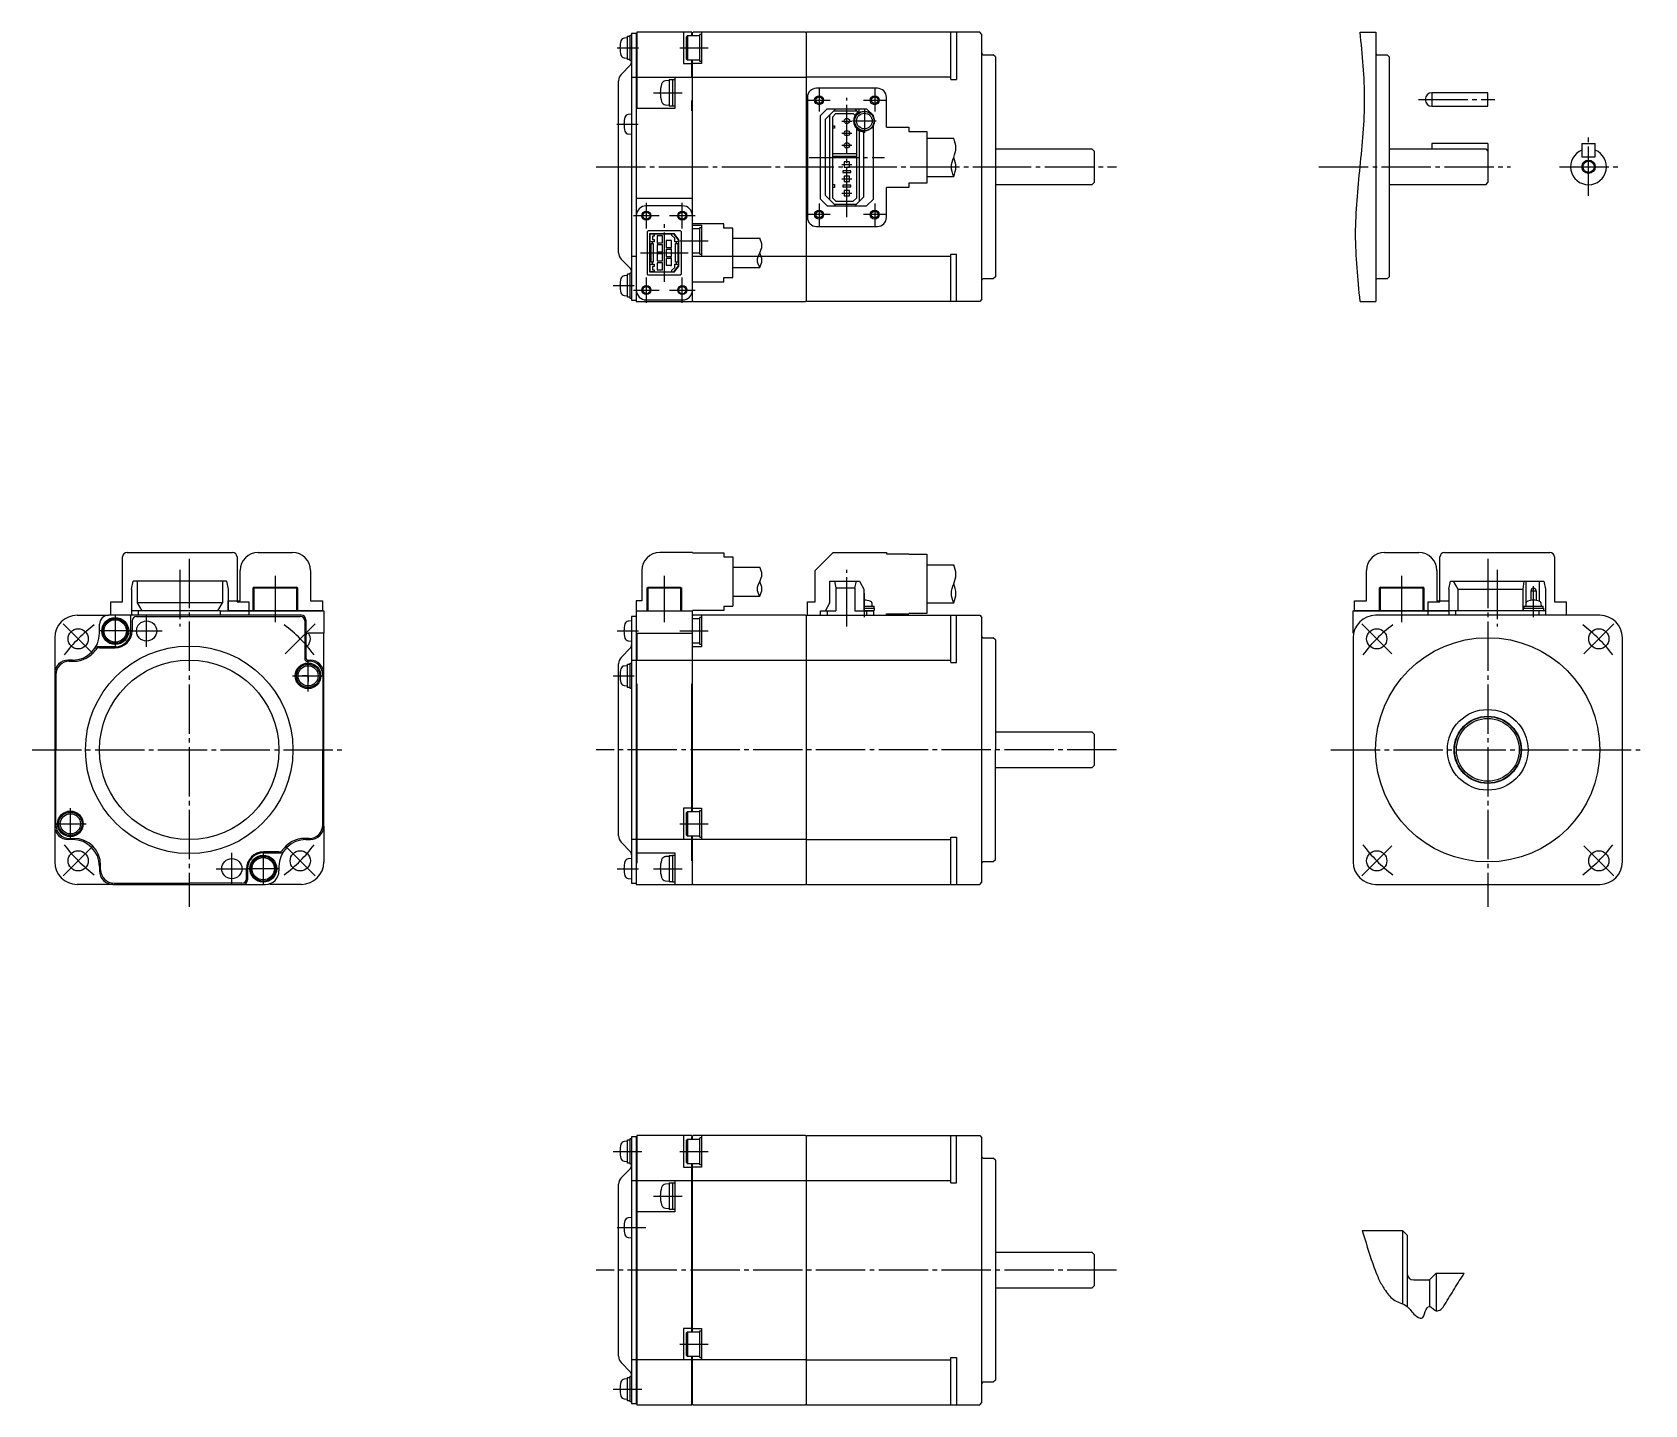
# Model space of a CAD drawing. Header units: millimetres. Extents: x -206 to 153, y -148 to 159.
import ezdxf

# ---------------------------------------------------------------- set-up
doc = ezdxf.new("R2010")
doc.units = ezdxf.units.MM
doc.linetypes.add('DASH_CENTER', pattern=[14, 11, -1, 1, -1])

msp = doc.modelspace()

# ---------------------------------------------------------------- linework, layer by layer
at = {"color": 7, "linetype": 'Continuous'}
for p, q in [((-71.6, 158.25), (-72.6, 158.25)), ((-72.6, 158.25), (-72.6, 98.75)), ((-71.4, 158.25), (-71.6, 158.25)), ((-71.6, 158.25), (-71.6, 98.5)), ((-71.4, 158.5), (-71.4, 141.5)), ((-63, 158.5), (-71.4, 158.5)), ((-59.2, 158.5), (-63, 158.5)), ((-61, 158.5), (-61, 151.5)), ((-59.2, 158.5), (-59.2, 158.25)), ((-59.2, 157.75), (-59.2, 158.25)), ((-59.2, 158.25), (-59, 158.25)), ((-58.9, 158.5), (-59, 158.4)), ((-59, 157.75), (-59, 158.4)), ((-33.8, 158.5), (-58.9, 158.5)), ((-57, 158.5), (-57, 151.5)), ((-33.7, 158.4), (-33.8, 158.5)), ((-33.6, 158.5), (-33.7, 158.4)), ((-33.7, 158.4), (-33.7, 98.6)), ((5, 158.5), (-33.6, 158.5)), ((-1.4, 148), (-1.4, 158.5)), ((-0.2, 158.5), (-0.2, 148)), ((5.5, 158), (5, 158.5)), ((89.81, 158.5), (93.31, 158.5)), ((93.31, 158.5), (93.31, 98.5)), ((-73.5, 157.25), (-74.28, 157.18)), ((-73.5, 157.6), (-72.9, 157.6)), ((-73.5, 152.4), (-73.5, 157.6)), ((-72.9, 157.85), (-72.6, 157.85)), ((-72.9, 152.15), (-72.9, 157.85)), ((-60.13, 157.75), (-60.38, 157.5)), ((-60.38, 152.5), (-60.38, 157.5)), ((-60.13, 157.75), (-57.38, 157.75)), ((-60.13, 157.75), (-60.13, 152.25)), ((-57, 158), (-57.38, 158)), ((-57.38, 152), (-57.38, 158)), ((5.5, 99), (5.5, 158)), ((-74.94, 149.09), (-72.88, 151.21)), ((-74.28, 152.82), (-73.5, 152.75)), ((-72.9, 152.4), (-73.5, 152.4)), ((-72.6, 152.15), (-72.9, 152.15)), ((-61, 151.5), (-59.2, 151.5)), ((-60.38, 152.5), (-60.13, 152.25)), ((-57.38, 152.25), (-60.13, 152.25)), ((-59.2, 148.5), (-59.2, 152.25)), ((-59, 98.5), (-59, 152.25)), ((-57, 151.5), (-59, 151.5)), ((-57, 152), (-57.38, 152)), ((5.8, 153.5), (8, 153.5)), ((8.5, 153), (8, 153.5)), ((8.5, 153), (8.5, 104)), ((93.61, 153.5), (95.81, 153.5)), ((95.81, 153.5), (96.31, 153)), ((96.31, 153), (96.31, 104)), ((-75.5, 109.3), (-75.5, 147.7)), ((-72.6, 148.5), (-71.6, 148.5)), ((-71.4, 148.5), (-59, 148.5)), ((-64.2, 147.75), (-65.05, 147.68)), ((-64.2, 147.95), (-63.5, 147.95)), ((-64.2, 147.95), (-64.2, 142.05)), ((-63.5, 148), (-63.5, 142)), ((-63.5, 148), (-63, 148)), ((-63, 148.5), (-63, 141.5)), ((-59, 148.5), (-33.7, 148.5)), ((-1.4, 148.5), (-33.7, 148.5)), ((-1.4, 148), (-0.2, 148)), ((118.31, 145), (105.81, 145)), ((105.81, 145), (105.81, 142)), ((118.31, 142), (118.31, 145)), ((-72.6, 140.25), (-73.38, 140.18)), ((-63, 141.5), (-71.6, 141.5)), ((-65.05, 142.32), (-64.2, 142.25)), ((-63.5, 142.05), (-64.2, 142.05)), ((-63, 142), (-63.5, 142)), ((-59.2, 143.25), (-59, 143.25)), ((-59.2, 141), (-59.2, 143.25)), ((-29, 141.4), (-30.5, 139.9)), ((-29.4, 139.1), (-27.1, 141.4)), ((-29, 141.4), (-20.2, 141.4)), ((-27.05, 140.4), (-27.85, 139.6)), ((-27.5, 141), (-22.4, 141)), ((-27.05, 140.4), (-23.2, 140.4)), ((-23.2, 140.4), (-22.75, 139.95)), ((-22.07, 140.67), (-22.8, 141.4)), ((-21.9, 140.78), (-21.9, 141.4)), ((-18.7, 139.9), (-20.2, 141.4)), ((105.81, 142), (118.31, 142)), ((-30.5, 121.3), (-30.5, 139.9)), ((-29.4, 122.1), (-29.4, 139.1)), ((-28.4, 121.1), (-28.4, 140.1)), ((-27.85, 139.6), (-27.85, 121.6)), ((-27.85, 137.6), (-27.35, 137.6)), ((-27.35, 137.1), (-27.85, 137.1)), ((-27.35, 137.6), (-27.35, 137.1)), ((-22.4, 121.6), (-22.4, 137.01)), ((-18.7, 139.62), (-18.7, 139.9)), ((-18.7, 121.3), (-18.7, 137.78)), ((-73.38, 135.82), (-72.6, 135.75)), ((-21.8, 120.8), (-21.8, 136.57)), ((-20.8, 121.8), (-20.8, 136.3)), ((105.81, 133.7), (105.81, 132.5)), ((118.31, 133.7), (105.81, 133.7)), ((118.31, 133.7), (118.31, 125)), ((139.24, 133.7), (139.24, 130.7)), ((139.24, 133.7), (142.24, 133.7)), ((142.24, 130.7), (142.24, 133.7)), ((-27.85, 131.5), (-22.4, 131.5)), ((-22.4, 130.8), (-27.85, 130.8)), ((-24, 129.6), (-25.2, 129.6)), ((-25.2, 129.6), (-25.2, 128.4)), ((-24, 128.4), (-24, 129.6)), ((8.5, 132.5), (30, 132.5)), ((30, 132.5), (30.5, 132)), ((30.5, 132), (30.5, 125)), ((96.31, 132.5), (117.81, 132.5)), ((117.81, 132.5), (118.31, 132)), ((139.24, 130.7), (142.24, 130.7)), ((-23.7, 127.6), (-25.5, 127.6)), ((-25.5, 127.6), (-25.5, 127.2)), ((-25.5, 127.2), (-23.7, 127.2)), ((-25.2, 128.4), (-24, 128.4)), ((-25.2, 126.4), (-25.2, 125.2)), ((-24, 126.4), (-25.2, 126.4)), ((-24, 125.2), (-24, 126.4)), ((-23.7, 127.2), (-23.7, 127.6)), ((-27.85, 124.55), (-27.35, 124.55)), ((-27.35, 123.85), (-27.85, 123.85)), ((-27.35, 124.55), (-27.35, 123.85)), ((-25.5, 124.4), (-25.5, 124)), ((-23.7, 124.4), (-25.5, 124.4)), ((-25.5, 124), (-23.7, 124)), ((-25.2, 125.2), (-24, 125.2)), ((-24, 123.2), (-25.2, 123.2)), ((-25.2, 123.2), (-25.2, 122)), ((-24, 122), (-24, 123.2)), ((-23.7, 124), (-23.7, 124.4)), ((30, 124.5), (8.5, 124.5)), ((30.5, 125), (30, 124.5)), ((117.81, 124.5), (96.31, 124.5)), ((117.81, 124.5), (118.31, 125)), ((-71.6, 121.5), (-59, 121.5)), ((-29, 119.8), (-30.5, 121.3)), ((-27.1, 119.8), (-29.4, 122.1)), ((-29, 119.8), (-20.2, 119.8)), ((-27.85, 121.6), (-27.05, 120.8)), ((-27.5, 120.2), (-22.4, 120.2)), ((-27.05, 120.8), (-23.2, 120.8)), ((-25.2, 122), (-24, 122)), ((-23.2, 120.8), (-22.4, 121.6)), ((-22.8, 119.8), (-20.8, 121.8)), ((-18.7, 121.3), (-20.2, 119.8)), ((-59, 115.5), (-57, 115.5)), ((-57, 115.5), (-57, 108.5)), ((-69.12, 114.03), (-68.92, 114.23)), ((-69.12, 114.03), (-69.12, 104.58)), ((-61.67, 114.23), (-68.92, 114.23)), ((-68.55, 104.98), (-68.55, 113.63)), ((-68.55, 113.63), (-63.1, 113.63)), ((-68.45, 111.8), (-68.45, 113.55)), ((-68.45, 113.55), (-67.6, 113.55)), ((-67.6, 111.8), (-68.45, 111.8)), ((-68, 111.8), (-68, 111.4)), ((-67.6, 113.05), (-67.95, 113.05)), ((-67.95, 113.05), (-67.95, 112.3)), ((-67.95, 112.3), (-67.6, 112.3)), ((-67.6, 113.55), (-67.6, 113.05)), ((-67.6, 113.55), (-63.6, 113.55)), ((-67.6, 112.3), (-67.6, 111.8)), ((-66.88, 113.1), (-66.88, 111.5)), ((-66.7, 113.1), (-66.88, 113.1)), ((-66.88, 111.5), (-66.7, 111.5)), ((-66.7, 113.07), (-66.7, 113.1)), ((-65.7, 113.07), (-66.7, 113.07)), ((-66.7, 111.53), (-65.7, 111.53)), ((-66.7, 111.5), (-66.7, 111.53)), ((-65.7, 111.53), (-65.7, 113.07)), ((-63.9, 112.07), (-64.9, 112.07)), ((-64.9, 112.07), (-64.9, 110.53)), ((-63.9, 112.1), (-63.9, 112.07)), ((-63.72, 112.1), (-63.9, 112.1)), ((-63.72, 110.5), (-63.72, 112.1)), ((-63.6, 113.18), (-63.6, 113.55)), ((-63.17, 113.55), (-63.6, 113.55)), ((-63, 112.55), (-63.6, 113.18)), ((-62.15, 112.22), (-63.17, 113.55)), ((-62.05, 112.25), (-63.1, 113.63)), ((-63, 111.8), (-63, 112.55)), ((-62.15, 111.8), (-63, 111.8)), ((-62.6, 111.4), (-62.6, 111.8)), ((-62.15, 111.8), (-62.15, 112.22)), ((-62.05, 106.35), (-62.05, 112.25)), ((-61.67, 114.23), (-61.47, 114.03)), ((-61.47, 104.58), (-61.47, 114.03)), ((-59, 114.75), (-57.38, 114.75)), ((-57.38, 115), (-57, 115)), ((-57.38, 109), (-57.38, 115)), ((-72.88, 105.79), (-74.94, 107.91)), ((-71.6, 108.5), (-72.6, 108.5)), ((-68.35, 110.15), (-68.55, 110.15)), ((-68.55, 108.45), (-68.35, 108.45)), ((-68.35, 111.4), (-68.35, 107.2)), ((-68.35, 111.4), (-67.77, 111.4)), ((-67.77, 111.4), (-67.77, 107.2)), ((-66.7, 111.1), (-66.88, 111.1)), ((-66.88, 111.1), (-66.88, 109.5)), ((-66.88, 109.5), (-66.7, 109.5)), ((-66.7, 109.1), (-66.88, 109.1)), ((-66.88, 109.1), (-66.88, 107.5)), ((-66.7, 111.07), (-66.7, 111.1)), ((-65.7, 111.07), (-66.7, 111.07)), ((-66.7, 109.5), (-66.7, 109.53)), ((-66.7, 109.53), (-65.7, 109.53)), ((-66.7, 109.07), (-66.7, 109.1)), ((-65.7, 109.07), (-66.7, 109.07)), ((-65.7, 109.53), (-65.7, 111.07)), ((-65.7, 107.53), (-65.7, 109.07)), ((-64.9, 110.53), (-63.9, 110.53)), ((-64.9, 110.07), (-64.9, 108.53)), ((-63.9, 110.07), (-64.9, 110.07)), ((-64.9, 108.53), (-63.9, 108.53)), ((-64.9, 108.07), (-64.9, 106.53)), ((-63.9, 108.07), (-64.9, 108.07)), ((-63.9, 110.53), (-63.9, 110.5)), ((-63.9, 110.5), (-63.72, 110.5)), ((-63.72, 110.1), (-63.9, 110.1)), ((-63.9, 110.1), (-63.9, 110.07)), ((-63.9, 108.53), (-63.9, 108.5)), ((-63.9, 108.5), (-63.72, 108.5)), ((-63.72, 108.1), (-63.9, 108.1)), ((-63.9, 108.1), (-63.9, 108.07)), ((-63.72, 108.5), (-63.72, 110.1)), ((-63.72, 106.5), (-63.72, 108.1)), ((-62.82, 107.2), (-62.82, 111.4)), ((-62.82, 111.4), (-62.25, 111.4)), ((-62.25, 107.2), (-62.25, 111.4)), ((-62.25, 110.15), (-62.05, 110.15)), ((-62.05, 108.45), (-62.25, 108.45)), ((-57.38, 109.25), (-59, 109.25)), ((-33.7, 108.5), (-59, 108.5)), ((-57.38, 109), (-57, 109)), ((-1.4, 108.5), (-33.7, 108.5)), ((-1.4, 98.5), (-1.4, 109)), ((-1.4, 109), (-0.2, 109)), ((-0.2, 98.5), (-0.2, 109)), ((-73.5, 99.4), (-73.5, 104.6)), ((-73.5, 104.6), (-72.9, 104.6)), ((-72.9, 99.15), (-72.9, 104.85)), ((-72.9, 104.85), (-72.6, 104.85)), ((-69.12, 104.58), (-68.92, 104.38)), ((-68.92, 104.38), (-61.67, 104.38)), ((-63.1, 104.98), (-68.55, 104.98)), ((-68.45, 105.05), (-68.45, 106.8)), ((-68.45, 106.8), (-67.6, 106.8)), ((-67.6, 105.05), (-68.45, 105.05)), ((-67.77, 107.2), (-68.35, 107.2)), ((-68, 107.2), (-68, 106.8)), ((-67.6, 106.3), (-67.95, 106.3)), ((-67.95, 106.3), (-67.95, 105.55)), ((-67.95, 105.55), (-67.6, 105.55)), ((-67.6, 106.8), (-67.6, 106.3)), ((-67.6, 105.55), (-67.6, 105.05)), ((-67.6, 105.05), (-63.6, 105.05)), ((-66.88, 107.5), (-66.7, 107.5)), ((-66.88, 107.1), (-66.88, 105.5)), ((-66.7, 107.1), (-66.88, 107.1)), ((-66.88, 105.5), (-66.7, 105.5)), ((-66.7, 107.5), (-66.7, 107.53)), ((-66.7, 107.53), (-65.7, 107.53)), ((-66.7, 107.07), (-66.7, 107.1)), ((-65.7, 107.07), (-66.7, 107.07)), ((-66.7, 105.53), (-65.7, 105.53)), ((-66.7, 105.5), (-66.7, 105.53)), ((-65.7, 105.53), (-65.7, 107.07)), ((-64.9, 106.53), (-63.9, 106.53)), ((-63.9, 106.53), (-63.9, 106.5)), ((-63.9, 106.5), (-63.72, 106.5)), ((-63.6, 105.42), (-63, 106.05)), ((-63.6, 105.05), (-63.6, 105.42)), ((-63.6, 105.05), (-63.17, 105.05)), ((-63.17, 105.05), (-62.15, 106.38)), ((-63.1, 104.98), (-62.05, 106.35)), ((-63, 106.05), (-63, 106.8)), ((-63, 106.8), (-62.15, 106.8)), ((-62.25, 107.2), (-62.82, 107.2)), ((-62.6, 106.8), (-62.6, 107.2)), ((-62.15, 106.38), (-62.15, 106.8)), ((-61.47, 104.58), (-61.67, 104.38)), ((-73.5, 104.25), (-74.28, 104.18)), ((8, 103.5), (5.8, 103.5)), ((8.5, 104), (8, 103.5)), ((95.81, 103.5), (93.61, 103.5)), ((96.31, 104), (95.81, 103.5)), ((-74.28, 99.82), (-73.5, 99.75)), ((-72.9, 99.4), (-73.5, 99.4)), ((-72.6, 99.15), (-72.9, 99.15)), ((-72.6, 98.75), (-71.6, 98.75)), ((-71.6, 98.5), (-59, 98.5)), ((-59, 98.6), (-58.9, 98.5)), ((-58.9, 98.5), (-33.8, 98.5)), ((-33.8, 98.5), (-33.7, 98.6)), ((-33.6, 98.5), (-33.7, 98.6)), ((5, 98.5), (-33.6, 98.5)), ((5.5, 99), (5, 98.5)), ((89.81, 98.5), (93.31, 98.5)), ((-184.12, 34.3), (-183.72, 36.1)), ((-162.92, 36.1), (-183.72, 36.1)), ((-182.82, 36.1), (-182.82, 31.3)), ((-163.82, 36.1), (-163.82, 31.3)), ((-162.92, 36.1), (-162.52, 34.3)), ((-28.4, 36.1), (-21.8, 36.1)), ((-28.4, 31.3), (-28.4, 36.1)), ((-27.4, 36.1), (-27.1, 34.6)), ((-22.8, 34.6), (-22.5, 36.1)), ((-21.8, 36.1), (-20.8, 34.3)), ((109.57, 34.3), (109.97, 36.1)), ((109.97, 36.1), (130.77, 36.1)), ((110.57, 36.1), (111.57, 34.3)), ((126.33, 36.1), (126.07, 34.3)), ((126.77, 36.1), (126.77, 31.18)), ((129.72, 36.1), (129.72, 31.67)), ((130.77, 36.1), (131.17, 34.3)), ((-184.12, 34.3), (-184.12, 28.5)), ((-162.52, 34.3), (-162.52, 29.5)), ((-156.74, 34.8), (-156.94, 34.6)), ((-156.94, 34.6), (-147.09, 34.6)), ((-156.94, 29.5), (-156.94, 34.6)), ((-156.74, 29.5), (-156.74, 34.8)), ((-156.74, 34.8), (-147.29, 34.8)), ((-147.29, 34.8), (-147.29, 29.5)), ((-147.09, 34.6), (-147.29, 34.8)), ((-147.09, 34.6), (-147.09, 29.5)), ((-69.12, 34.6), (-68.92, 34.8)), ((-69.12, 29.5), (-69.12, 34.6)), ((-69.12, 34.6), (-61.47, 34.6)), ((-68.92, 34.8), (-61.67, 34.8)), ((-68.92, 29.5), (-68.92, 34.8)), ((-61.67, 34.8), (-61.47, 34.6)), ((-61.67, 34.8), (-61.67, 29.5)), ((-61.47, 34.6), (-61.47, 29.5)), ((-27.1, 34.6), (-22.8, 34.6)), ((-27.1, 34.6), (-27.1, 29.5)), ((-22.8, 34.6), (-22.8, 29.5)), ((-20.8, 34.3), (-20.8, 29.5)), ((94.34, 34.8), (94.14, 34.6)), ((94.14, 29.5), (94.14, 34.6)), ((94.14, 34.6), (103.99, 34.6)), ((94.34, 34.8), (103.79, 34.8)), ((94.34, 29.5), (94.34, 34.8)), ((103.99, 34.6), (103.79, 34.8)), ((103.79, 34.8), (103.79, 29.5)), ((103.99, 34.6), (103.99, 29.5)), ((109.57, 34.3), (109.57, 28.5)), ((111.57, 34.3), (111.57, 29.5)), ((111.57, 34.3), (126.07, 34.3)), ((126.07, 34.3), (126.07, 29.5)), ((127.87, 33.9), (127.87, 31.81)), ((129.07, 33.9), (127.87, 33.9)), ((129.07, 33.9), (129.07, 31.81)), ((131.17, 34.3), (131.17, 28.5)), ((-164.22, 29.5), (-184.12, 29.5)), ((-182.82, 31.3), (-181.82, 29.5)), ((-163.82, 31.3), (-182.82, 31.3)), ((-182.62, 29.5), (-182.62, 28.5)), ((-164.82, 29.5), (-163.82, 31.3)), ((-164.22, 29.5), (-141.22, 29.5)), ((-164.22, 28.5), (-164.22, 29.5)), ((-141.22, 29.5), (-141.22, 24.5)), ((-71.6, 29.5), (-59, 29.5)), ((-71.6, 29.5), (-71.6, -31.5)), ((-59, 24.5), (-59, 29.5)), ((-30.5, 29.5), (-27.1, 29.5)), ((-30.5, 28.5), (-30.5, 29.5)), ((-29.4, 29.5), (-28.4, 31.3)), ((-29, 29.5), (-29, 28.5)), ((-22.8, 29.5), (-18.7, 29.5)), ((-20.8, 30.55), (-18.55, 30.55)), ((-20.8, 30.1), (-18.5, 30.1)), ((-20.8, 29.6), (-18.5, 29.6)), ((-20.2, 29.5), (-20.2, 28.5)), ((-19.15, 29.6), (-19.15, 29.5)), ((-18.95, 30.55), (-19, 31.14)), ((-18.7, 29.5), (-18.7, 28.5)), ((-18.55, 30.1), (-18.55, 30.55)), ((-18.5, 30.1), (-18.5, 29.6)), ((88.27, 29.5), (109.57, 29.5)), ((88.27, 24.5), (88.27, 29.5)), ((131.17, 29.5), (109.57, 29.5)), ((111.07, 29.5), (111.07, 28.5)), ((126.27, 29.6), (126.27, 30.1)), ((126.27, 30.1), (128.47, 30.1)), ((126.27, 29.6), (128.47, 29.6)), ((126.32, 30.55), (126.32, 30.1)), ((126.32, 30.55), (128.47, 30.55)), ((126.77, 31.14), (126.72, 30.55)), ((126.92, 29.5), (126.92, 29.6)), ((128.47, 30.55), (130.62, 30.55)), ((128.47, 30.1), (130.67, 30.1)), ((128.47, 29.6), (130.67, 29.6)), ((129.67, 29.5), (129.67, 28.5)), ((130.02, 29.6), (130.02, 29.5)), ((130.22, 30.55), (130.16, 31.14)), ((130.62, 30.1), (130.62, 30.55)), ((130.67, 30.1), (130.67, 29.6)), ((-196.22, 28.5), (-189.22, 28.5)), ((-191.22, 24.5), (-191.22, 26.5)), ((-184.22, 28.5), (-189.22, 28.5)), ((-184.22, 25), (-184.22, 28.5)), ((-146.22, 28.5), (-184.22, 28.5)), ((-183.97, 27.25), (-183.97, 25.05)), ((-182.97, 28.25), (-171.22, 28.25)), ((-171.22, 28.25), (-146.47, 28.25)), ((-145.47, 27.25), (-145.47, 18.75)), ((-145.22, 27.5), (-145.22, 19)), ((-72.6, 27.25), (-73.38, 27.18)), ((-72.6, 28.25), (-72.6, -31.25)), ((-71.6, 28.25), (-72.6, 28.25)), ((-59, 28.5), (-59, 28.4)), ((-58.9, 28.5), (-59, 28.4)), ((-59, 27.75), (-57.38, 27.75)), ((-33.8, 28.5), (-58.9, 28.5)), ((-57.38, 22), (-57.38, 28)), ((-57, 28), (-57.38, 28)), ((-57, 28.5), (-57, 21.5)), ((-33.7, 28.4), (-33.8, 28.5)), ((-33.7, 28.4), (-33.6, 28.5)), ((-33.7, 28.4), (-33.7, -31.4)), ((-33.6, 28.5), (5, 28.5)), ((-1.4, 18), (-1.4, 28.5)), ((-0.2, 18), (-0.2, 28.5)), ((5, 28.5), (5.5, 28)), ((5.5, -31), (5.5, 28)), ((118.27, 28.5), (93.27, 28.5)), ((143.27, 28.5), (118.27, 28.5)), ((-201.22, 23.5), (-201.22, 15.5)), ((-141.22, 24.5), (-144.72, 24.5)), ((-141.22, 15.5), (-141.22, 24.5)), ((-73.38, 22.82), (-72.6, 22.75)), ((-71.6, 24.5), (-59, 24.5)), ((-71.4, 24.5), (-71.4, 18.5)), ((-59, -15.25), (-59, 24.5)), ((-57.38, 22.25), (-59, 22.25)), ((-57, 22), (-57.38, 22)), ((5.8, 23.5), (8, 23.5)), ((8.5, 23), (8, 23.5)), ((8.5, 23), (8.5, -1.5)), ((88.37, 24.5), (88.27, 24.5)), ((88.27, 23.5), (88.27, -26.5)), ((148.27, -26.5), (148.27, 23.5)), ((-197.22, 18.5), (-198.22, 18.5)), ((-197.97, 18.25), (-196.97, 18.25)), ((-187.72, 21.5), (-191.47, 21.5)), ((-191.22, 21.25), (-187.77, 21.25)), ((-144.97, 18.25), (-144.47, 18.25)), ((-144.72, 18.5), (-144.22, 18.5)), ((-74.94, 19.09), (-72.88, 21.21)), ((-72.6, 18.5), (-71.6, 18.5)), ((-71.6, 18.5), (-59, 18.5)), ((-57, 21.5), (-59, 21.5)), ((-59, 18.5), (-33.7, 18.5)), ((-33.7, 18.5), (-1.4, 18.5)), ((-1.4, 18), (-0.2, 18)), ((-201.22, 15.5), (-201.22, -18.5)), ((-200.97, 15.25), (-200.97, -1.5)), ((-144.72, 15), (-146.02, 15)), ((-144.72, 15), (-144.72, 16.3)), ((-144.72, 15), (-143.42, 15)), ((-144.72, 15), (-144.72, 13.7)), ((-141.47, 15.25), (-141.47, -1.5)), ((-141.22, -18.5), (-141.22, 15.5)), ((-75.5, -20.7), (-75.5, 17.7)), ((-73.5, 17.25), (-74.28, 17.18)), ((-73.5, 12.4), (-73.5, 17.6)), ((-73.5, 17.6), (-72.9, 17.6)), ((-72.9, 12.15), (-72.9, 17.85)), ((-72.9, 17.85), (-72.6, 17.85)), ((-74.28, 12.82), (-73.5, 12.75)), ((-72.9, 12.4), (-73.5, 12.4)), ((-72.6, 12.15), (-72.9, 12.15)), ((-71.6, 13.25), (-71.4, 13.25)), ((-71.4, 13.25), (-71.4, -26.75)), ((-59.2, 13.25), (-59, 13.25)), ((-59.2, -15.25), (-59.2, 13.25)), ((8.5, 2.5), (30, 2.5)), ((30, 2.5), (30.5, 2)), ((30.5, 2), (30.5, -5)), ((-200.97, -18.25), (-200.97, -1.5)), ((-141.47, -18.25), (-141.47, -1.5)), ((8.5, -26), (8.5, -1.5)), ((30, -5.5), (8.5, -5.5)), ((30.5, -5), (30, -5.5)), ((-61, -14.5), (-61, -21.5)), ((-59.2, -14.5), (-61, -14.5)), ((-60.13, -15.25), (-60.38, -15.5)), ((-60.38, -20.5), (-60.38, -15.5)), ((-60.13, -15.25), (-60.13, -20.75)), ((-60.13, -15.25), (-57.38, -15.25)), ((-59, -14.5), (-57, -14.5)), ((-57.38, -21), (-57.38, -15)), ((-57.38, -15), (-57, -15)), ((-57, -14.5), (-57, -21.5)), ((-201.22, -18.5), (-201.22, -26.5)), ((-197.22, -21.5), (-198.22, -21.5)), ((-197.97, -21.25), (-196.97, -21.25)), ((-144.47, -21.25), (-145.47, -21.25)), ((-145.22, -21.5), (-144.22, -21.5)), ((-141.22, -18.5), (-141.22, -26.5)), ((-71.6, -21.5), (-72.6, -21.5)), ((-59.2, -21.5), (-71.4, -21.5)), ((-60.38, -20.5), (-60.13, -20.75)), ((-57.38, -20.75), (-60.13, -20.75)), ((-59.2, -26.25), (-59.2, -20.75)), ((-59, -31.5), (-59, -20.75)), ((-33.7, -21.5), (-59, -21.5)), ((-57.38, -21), (-57, -21)), ((-33.7, -21.5), (-1.4, -21.5)), ((-1.4, -31.5), (-1.4, -21)), ((-1.4, -21), (-0.2, -21)), ((-0.2, -21), (-0.2, -31.5)), ((-154.72, -24.5), (-150.96, -24.5)), ((-151.21, -24.25), (-154.67, -24.25)), ((-72.88, -24.21), (-74.94, -22.09)), ((-71.4, -24.5), (-63, -24.5)), ((-64.2, -25.05), (-64.2, -30.95)), ((-64.2, -25.05), (-63.5, -25.05)), ((-63.5, -25), (-63, -25)), ((-63.5, -25), (-63.5, -31)), ((-63, -24.5), (-63, -31.5)), ((-191.22, -27.5), (-191.22, -28.5)), ((-190.97, -28.25), (-190.97, -27.25)), ((-158.47, -30.25), (-158.47, -28.05)), ((-158.22, -28), (-158.22, -30.5)), ((-151.22, -27.5), (-151.22, -28.5)), ((-72.6, -25.75), (-73.38, -25.82)), ((-71.6, -26.75), (-71.4, -26.75)), ((-64.2, -25.25), (-65.05, -25.32)), ((-59.2, -26.25), (-59, -26.25)), ((8, -26.5), (5.8, -26.5)), ((8.5, -26), (8, -26.5)), ((-188.22, -31.5), (-196.22, -31.5)), ((-188.22, -31.5), (-154.22, -31.5)), ((-187.97, -31.25), (-171.22, -31.25)), ((-159.47, -31.25), (-171.22, -31.25)), ((-146.22, -31.5), (-153.22, -31.5)), ((-73.38, -30.18), (-72.6, -30.25)), ((-72.6, -31.25), (-71.6, -31.25)), ((-71.6, -31.5), (-63, -31.5)), ((-65.05, -30.68), (-64.2, -30.75)), ((-63.5, -30.95), (-64.2, -30.95)), ((-63, -31), (-63.5, -31)), ((-63, -31.5), (-59, -31.5)), ((-59, -31.4), (-58.9, -31.5)), ((-58.9, -31.5), (-33.8, -31.5)), ((-33.8, -31.5), (-33.7, -31.4)), ((-33.7, -31.4), (-33.6, -31.5)), ((-33.6, -31.5), (5, -31.5)), ((5, -31.5), (5.5, -31)), ((93.27, -31.5), (118.27, -31.5)), ((118.27, -31.5), (143.27, -31.5)), ((-73.5, -88.78), (-74.28, -88.85)), ((-73.5, -88.43), (-72.9, -88.43)), ((-73.5, -93.63), (-73.5, -88.43)), ((-72.9, -88.18), (-72.6, -88.18)), ((-72.9, -93.88), (-72.9, -88.18)), ((-71.6, -87.78), (-72.6, -87.78)), ((-72.6, -87.78), (-72.6, -147.28)), ((-71.4, -87.78), (-71.6, -87.78)), ((-71.6, -87.78), (-71.6, -147.28)), ((-71.4, -87.53), (-71.4, -147.53)), ((-63, -87.53), (-71.4, -87.53)), ((-59.2, -87.53), (-63, -87.53)), ((-61, -87.53), (-61, -94.53)), ((-60.13, -88.28), (-60.38, -88.53)), ((-60.38, -93.53), (-60.38, -88.53)), ((-60.13, -88.28), (-57.38, -88.28)), ((-60.13, -88.28), (-60.13, -93.78)), ((-59.2, -87.53), (-59.2, -87.78)), ((-59.2, -88.28), (-59.2, -87.78)), ((-59.2, -87.78), (-59, -87.78)), ((-58.9, -87.53), (-59, -87.63)), ((-59, -88.28), (-59, -87.63)), ((-33.8, -87.53), (-58.9, -87.53)), ((-57, -88.03), (-57.38, -88.03)), ((-57.38, -94.03), (-57.38, -88.03)), ((-57, -87.53), (-57, -94.53)), ((-33.7, -87.63), (-33.8, -87.53)), ((-33.7, -87.63), (-33.6, -87.53)), ((-33.7, -87.63), (-33.7, -147.43)), ((-33.6, -87.53), (5, -87.53)), ((-1.4, -98.03), (-1.4, -87.53)), ((-0.2, -98.03), (-0.2, -87.53)), ((5, -87.53), (5.5, -88.03)), ((5.5, -147.03), (5.5, -88.03)), ((-74.28, -93.21), (-73.5, -93.28)), ((5.8, -92.53), (8, -92.53)), ((8.5, -93.03), (8, -92.53)), ((8.5, -93.03), (8.5, -142.03)), ((-74.94, -96.95), (-72.88, -94.82)), ((-72.9, -93.63), (-73.5, -93.63)), ((-72.6, -93.88), (-72.9, -93.88)), ((-61, -94.53), (-59.2, -94.53)), ((-60.38, -93.53), (-60.13, -93.78)), ((-57.38, -93.78), (-60.13, -93.78)), ((-59.2, -131.28), (-59.2, -93.78)), ((-59, -131.28), (-59, -93.78)), ((-57, -94.53), (-59, -94.53)), ((-57, -94.03), (-57.38, -94.03)), ((-75.5, -136.73), (-75.5, -98.34)), ((-72.6, -97.53), (-71.6, -97.53)), ((-71.4, -97.53), (-59.2, -97.53)), ((-64.2, -98.28), (-65.05, -98.36)), ((-64.2, -98.08), (-64.2, -103.98)), ((-64.2, -98.08), (-63.5, -98.08)), ((-63.5, -98.03), (-63, -98.03)), ((-63.5, -98.03), (-63.5, -104.03)), ((-63, -97.53), (-63, -104.53)), ((-59, -97.53), (-33.7, -97.53)), ((-33.7, -97.53), (-1.4, -97.53)), ((-1.4, -98.03), (-0.2, -98.03)), ((-65.05, -103.71), (-64.2, -103.78)), ((-63.5, -103.98), (-64.2, -103.98)), ((-63, -104.03), (-63.5, -104.03)), ((-72.6, -105.78), (-73.38, -105.85)), ((-63, -104.53), (-71.4, -104.53)), ((-73.38, -110.21), (-72.6, -110.28)), ((90.28, -108.71), (99.28, -108.71)), ((99.28, -108.71), (100.28, -109.71)), ((99.28, -108.71), (99.28, -125.01)), ((100.28, -109.71), (100.28, -125.61)), ((8.5, -113.53), (30, -113.53)), ((30, -113.53), (30.5, -114.03)), ((30.5, -114.03), (30.5, -121.03)), ((105.28, -119.71), (106.78, -118.21)), ((106.78, -118.21), (106.78, -126.59)), ((106.78, -118.21), (113.03, -118.21)), ((30, -121.53), (8.5, -121.53)), ((30.5, -121.03), (30, -121.53)), ((101.78, -119.71), (105.28, -119.71)), ((105.28, -119.71), (105.28, -125.61)), ((-59.2, -130.53), (-61, -130.53)), ((-61, -130.53), (-61, -137.53)), ((-60.13, -131.28), (-60.38, -131.53)), ((-60.38, -136.53), (-60.38, -131.53)), ((-60.13, -131.28), (-57.38, -131.28)), ((-60.13, -131.28), (-60.13, -136.78)), ((-59, -130.53), (-57, -130.53)), ((-57.38, -131.03), (-57, -131.03)), ((-57.38, -137.03), (-57.38, -131.03)), ((-57, -130.53), (-57, -137.53)), ((-60.38, -136.53), (-60.13, -136.78)), ((-72.88, -140.25), (-74.94, -138.12)), ((-71.6, -137.53), (-72.6, -137.53)), ((-59.2, -137.53), (-71.4, -137.53)), ((-57.38, -136.78), (-60.13, -136.78)), ((-59.2, -147.53), (-59.2, -136.78)), ((-59, -147.43), (-59, -136.78)), ((-33.7, -137.53), (-59, -137.53)), ((-57.38, -137.03), (-57, -137.03)), ((-33.7, -137.53), (-1.4, -137.53)), ((-1.4, -147.53), (-1.4, -137.03)), ((-1.4, -137.03), (-0.2, -137.03)), ((-0.2, -137.03), (-0.2, -147.53)), ((-73.5, -141.78), (-74.28, -141.85)), ((-73.5, -146.63), (-73.5, -141.43)), ((-73.5, -141.43), (-72.9, -141.43)), ((-72.9, -146.88), (-72.9, -141.18)), ((-72.9, -141.18), (-72.6, -141.18)), ((8, -142.53), (5.8, -142.53)), ((8.5, -142.03), (8, -142.53)), ((-74.28, -146.21), (-73.5, -146.28)), ((-72.9, -146.63), (-73.5, -146.63)), ((-72.6, -146.88), (-72.9, -146.88)), ((-72.6, -147.28), (-71.6, -147.28)), ((-71.6, -147.28), (-71.4, -147.28)), ((5, -147.53), (5.5, -147.03)), ((-71.4, -147.53), (-59.2, -147.53)), ((-59, -147.53), (-59.2, -147.53)), ((-59, -147.43), (-59, -147.53)), ((-59, -147.43), (-58.9, -147.53)), ((-58.9, -147.53), (-33.8, -147.53)), ((-33.8, -147.53), (-33.7, -147.43)), ((-33.7, -147.43), (-33.6, -147.53)), ((-33.6, -147.53), (5, -147.53))]:
    msp.add_line(p, q, dxfattribs=at)
at = {"color": 1, "linetype": 'DASH_CENTER'}
for p, q in [((-75.8, 155), (-71.1, 155)), ((-61.88, 155), (-55.5, 155)), ((-67.7, 145), (-61.32, 145)), ((-30.8, 145.85), (-30.8, 140.85)), ((-24.6, 117.3), (-24.6, 143.9)), ((-18.4, 145.85), (-18.4, 140.85)), ((-33.3, 143.35), (-28.3, 143.35)), ((-20.9, 143.35), (-15.9, 143.35)), ((-20.7, 141.35), (-20.7, 136.05)), ((102.81, 143.5), (119.81, 143.5)), ((-75.87, 138), (-71.17, 138)), ((-25.7, 138.7), (-23.5, 138.7)), ((-18.05, 138.7), (-23.35, 138.7)), ((-25.7, 136), (-23.5, 136)), ((-25.7, 133.3), (-23.5, 133.3)), ((140.74, 122), (140.74, 135)), ((-33, 130.6), (-16.2, 130.6)), ((-80.5, 128.5), (5.5, 128.5)), ((-25.7, 129), (-23.5, 129)), ((5.5, 128.5), (35.5, 128.5)), ((80.61, 128.5), (123.31, 128.5)), ((134.24, 128.5), (147.24, 128.5)), ((-25.7, 125.8), (-23.5, 125.8)), ((-25.7, 122.6), (-23.5, 122.6)), ((-69.3, 114.75), (-69.3, 120.45)), ((-61.3, 114.75), (-61.3, 120.45)), ((-30.8, 120.35), (-30.8, 115.35)), ((-18.4, 120.35), (-18.4, 115.35)), ((-66.45, 117.6), (-72.15, 117.6)), ((-65.3, 102.88), (-65.3, 115.73)), ((-58.45, 117.6), (-64.15, 117.6)), ((-28.3, 117.85), (-33.3, 117.85)), ((-15.9, 117.85), (-20.9, 117.85)), ((-61.88, 112), (-55.5, 112)), ((-70.62, 109.3), (-59.97, 109.3)), ((-76.7, 102), (-72, 102)), ((-72.15, 101), (-66.45, 101)), ((-69.3, 98.15), (-69.3, 103.85)), ((-64.15, 101), (-58.45, 101)), ((-61.3, 98.15), (-61.3, 103.85)), ((-171.22, 41.1), (-171.22, -36.5)), ((118.27, 41.1), (118.27, -36.5)), ((-173.32, 38.6), (-173.32, 26)), ((-152.02, 27), (-152.02, 37.3)), ((-65.3, 27), (-65.3, 37.3)), ((-24.6, 26), (-24.6, 38.6)), ((99.07, 37.3), (99.07, 27)), ((120.37, 38.6), (120.37, 26)), ((-20.7, 28.1), (-20.7, 33.35)), ((128.47, 28.1), (128.47, 35)), ((-199.33, 26.61), (-192.61, 19.89)), ((-187.72, 28.6), (-187.72, 21.4)), ((-180.72, 21.5), (-180.72, 28.5)), ((-143.11, 26.61), (-149.83, 19.89)), ((96.88, 19.89), (90.16, 26.61)), ((146.37, 26.61), (139.66, 19.89)), ((-184.12, 25), (-191.32, 25)), ((-184.22, 25), (-177.22, 25)), ((-75.8, 25), (-71.1, 25)), ((-61.88, 25), (-55.5, 25)), ((-144.72, 11.5), (-144.72, 18.5)), ((-148.22, 15), (-141.22, 15)), ((-76.7, 15), (-72, 15)), ((-206.22, -1.5), (-136.22, -1.5)), ((35.5, -1.5), (-80.5, -1.5)), ((83.27, -1.5), (153.27, -1.5)), ((-197.72, -21.5), (-197.72, -14.5)), ((-201.22, -18), (-194.22, -18)), ((-61.88, -18), (-55.5, -18)), ((-192.61, -22.89), (-199.33, -29.61)), ((-161.72, -31.5), (-161.72, -24.5)), ((-154.72, -24.4), (-154.72, -31.6)), ((-149.83, -22.89), (-143.11, -29.61)), ((96.88, -22.89), (90.16, -29.61)), ((146.37, -29.61), (139.66, -22.89)), ((-165.22, -28), (-158.22, -28)), ((-151.12, -28), (-158.32, -28)), ((-75.8, -28), (-71.1, -28)), ((-67.7, -28), (-61.32, -28)), ((-76.7, -91.03), (-70.32, -91.03)), ((-61.88, -91.03), (-55.5, -91.03)), ((-67.7, -101.03), (-61.32, -101.03)), ((-75.8, -108.03), (-69.42, -108.03)), ((35.5, -117.53), (-80.5, -117.53)), ((-61.88, -134.03), (-55.5, -134.03)), ((-76.7, -144.03), (-70.32, -144.03))]:
    msp.add_line(p, q, dxfattribs=at)
at = {"color": 4, "linetype": 'Continuous'}
for p, q in [((-33.4, 144), (-33.4, 117.2)), ((-17.8, 146), (-31.4, 146)), ((-15.8, 137.3), (-15.8, 144)), ((-15.8, 137.3), (-10.8, 137.3)), ((-10.8, 137.3), (-10.8, 136.35)), ((-10.8, 136.35), (-6.8, 136.35)), ((-6.8, 136.35), (-6.8, 124.85)), ((-6.8, 134.85), (-0.8, 134.85)), ((-6.8, 126.35), (-0.8, 126.35)), ((-10.8, 123.9), (-15.8, 123.9)), ((-15.8, 117.2), (-15.8, 123.9)), ((-10.8, 124.85), (-10.8, 123.9)), ((-6.8, 124.85), (-10.8, 124.85)), ((-61.25, 119.8), (-69.35, 119.8)), ((-71.55, 117.6), (-71.55, 101)), ((-59.05, 115.75), (-59.05, 117.6)), ((-52.05, 115.75), (-59.05, 115.75)), ((-52.05, 114.8), (-52.05, 115.75)), ((-31.4, 115.2), (-17.8, 115.2)), ((-50.05, 114.8), (-52.05, 114.8)), ((-50.05, 103.8), (-50.05, 114.8)), ((-50.05, 112.55), (-44.05, 112.55)), ((-50.05, 106.05), (-44.05, 106.05)), ((-59.05, 102.85), (-52.05, 102.85)), ((-59.05, 101), (-59.05, 102.85)), ((-52.05, 103.8), (-50.05, 103.8)), ((-52.05, 102.85), (-52.05, 103.8)), ((-69.35, 98.8), (-61.25, 98.8)), ((-186.07, 31.5), (-186.07, 41.5)), ((-185.07, 42.5), (-161.57, 42.5)), ((-160.57, 41.5), (-160.57, 31.5)), ((-155.87, 42.5), (-148.17, 42.5)), ((-59.05, 42.5), (-66.3, 42.5)), ((-59.05, 42.5), (-59.05, 42.45)), ((-59.05, 42.45), (-52.05, 42.45)), ((-52.05, 42.45), (-52.05, 41.5)), ((-52.05, 41.5), (-50.05, 41.5)), ((-50.05, 41.5), (-50.05, 30.5)), ((-31.7, 38.5), (-27.7, 42.5)), ((-27.7, 42.5), (-15.8, 42.5)), ((-15.8, 42.5), (-15.8, 42.2)), ((-15.8, 42.2), (-10.8, 42.2)), ((-10.8, 42.2), (-10.8, 42.14)), ((-10.8, 42.14), (-6.8, 42.14)), ((-6.8, 42.14), (-6.8, 28.86)), ((-6.8, 39.75), (-0.8, 39.75)), ((95.22, 42.5), (102.92, 42.5)), ((107.62, 31.5), (107.62, 41.5)), ((108.62, 42.5), (132.12, 42.5)), ((133.12, 41.5), (133.12, 31.5)), ((-159.87, 31.7), (-159.87, 38.5)), ((-144.17, 38.5), (-144.17, 31.7)), ((-70.3, 38.5), (-70.3, 31.7)), ((-50.05, 39.25), (-44.05, 39.25)), ((-31.7, 31.5), (-31.7, 38.5)), ((91.22, 31.7), (91.22, 38.5)), ((106.92, 38.5), (106.92, 31.7)), ((-50.05, 32.75), (-44.05, 32.75)), ((-188.72, 28.5), (-188.72, 31.5)), ((-188.72, 31.5), (-186.07, 31.5)), ((-162.52, 31.7), (-159.87, 31.7)), ((-162.52, 29.5), (-162.52, 31.7)), ((-141.52, 29.5), (-162.52, 29.5)), ((-160.57, 31.5), (-157.92, 31.5)), ((-157.92, 31.5), (-157.92, 28.5)), ((-144.17, 31.7), (-141.52, 31.7)), ((-141.52, 31.7), (-141.52, 29.5)), ((-71.55, 31.7), (-71.55, 29.5)), ((-70.3, 31.7), (-71.55, 31.7)), ((-71.55, 29.5), (-59.05, 29.5)), ((-59.05, 29.55), (-59.05, 29.5)), ((-52.05, 29.55), (-59.05, 29.55)), ((-52.05, 30.5), (-52.05, 29.55)), ((-52.05, 30.5), (-50.05, 30.5)), ((-33.4, 31.5), (-31.7, 31.5)), ((-33.4, 28.5), (-33.4, 31.5)), ((-15.8, 28.8), (-10.8, 28.8)), ((-15.8, 28.5), (-15.8, 28.8)), ((-10.8, 28.86), (-10.8, 28.8)), ((-6.8, 28.86), (-10.8, 28.86)), ((-6.8, 31.25), (-0.8, 31.25)), ((88.57, 29.5), (88.57, 31.7)), ((88.57, 31.7), (91.22, 31.7)), ((109.57, 29.5), (88.57, 29.5)), ((104.97, 31.5), (107.62, 31.5)), ((104.97, 28.5), (104.97, 31.5)), ((106.92, 31.7), (109.57, 31.7)), ((109.57, 31.7), (109.57, 29.5)), ((133.12, 31.5), (135.77, 31.5)), ((135.77, 31.5), (135.77, 28.5)), ((-157.92, 28.5), (-188.72, 28.5)), ((-33.4, 28.5), (-15.8, 28.5)), ((135.77, 28.5), (104.97, 28.5))]:
    msp.add_line(p, q, dxfattribs=at)
at = {"color": 2, "linetype": 'Continuous'}
for centre, radius in [((-30.8, 143.35), 1), ((-18.4, 143.35), 1), ((140.74, 128.5), 1.5), ((-30.8, 117.85), 1), ((-18.4, 117.85), 1), ((-69.3, 117.6), 1), ((-61.3, 117.6), 1), ((-69.3, 101), 1), ((-61.3, 101), 1)]:
    msp.add_circle(centre, radius, dxfattribs=at)
at = {"color": 7, "linetype": 'Continuous'}
for centre, radius in [((-30.8, 143.35), 0.75), ((-18.4, 143.35), 0.75), ((-20.7, 138.7), 2.2), ((-20.7, 138.7), 2.15), ((-20.7, 138.7), 1.75), ((-24.6, 138.7), 0.6), ((-24.6, 136), 0.6), ((-24.6, 133.3), 0.6), ((140.74, 128.5), 1.25), ((-69.3, 117.6), 0.8), ((-61.3, 117.6), 0.8), ((-30.8, 117.85), 0.75), ((-18.4, 117.85), 0.75), ((-69.3, 101), 0.8), ((-61.3, 101), 0.8), ((-195.97, 23.25), 2.25), ((-187.72, 25), 3), ((-187.72, 25), 2.75), ((-187.72, 25), 2.5), ((-180.72, 25), 2.25), ((93.52, 23.25), 2.25), ((143.02, 23.25), 2.25), ((-171.22, -1.5), 23.13), ((-171.22, -1.5), 23.13), ((118.27, -1.5), 25), ((-171.22, -1.5), 20), ((-171.22, -1.5), 20), ((-144.72, 15), 2.85), ((-144.72, 15), 2.6), ((-144.72, 15), 2.25), ((118.27, -1.5), 9), ((118.27, -1.5), 7.5), ((118.27, -1.5), 7.4), ((118.27, -1.5), 7), ((-197.72, -18), 2.85), ((-197.72, -18), 2.6), ((-197.72, -18), 2.25), ((-195.97, -26.25), 2.25), ((-154.72, -28), 3), ((-146.47, -26.25), 2.25), ((93.52, -26.25), 2.25), ((143.02, -26.25), 2.25), ((-161.72, -28), 2.25), ((-154.72, -28), 2.75), ((-154.72, -28), 2.5)]:
    msp.add_circle(centre, radius, dxfattribs=at)
for centre, radius, start, end in [((-69.2, 155), 6, 164.5573, 180), ((-69.2, 155), 6, 180, 195.4427), ((-74.21, 156.38), 0.8, 95, 164.5573), ((-74.21, 153.62), 0.8, 195.4427, 265), ((-73.6, 151.91), 1, 315.971, 0), ((5.8, 153.8), 0.3, 180, 270), ((93.61, 153.8), 0.3, 180, 270), ((-73.5, 147.7), 2, 135.971, 180), ((-64.96, 146.68), 1, 95, 163.743), ((-59.2, 145), 7, 163.743, 180), ((-59.2, 145), 7, 180, 196.257), ((105.81, 143.5), 1.5, 90, 180), ((-64.96, 143.32), 1, 196.257, 265), ((-20.7, 138.7), 2.4, 120, 267.612), ((105.81, 143.5), 1.5, 180, 270), ((-68.3, 138), 6, 164.5573, 180), ((-68.3, 138), 6, 180, 195.4427), ((-73.31, 139.38), 0.8, 95, 164.5573), ((-73.31, 136.62), 0.8, 195.4427, 265), ((140.74, 128.5), 4, 112.0243, 270), ((140.74, 128.5), 4, 270, 67.9757), ((-73.5, 109.3), 2, 180, 224.029), ((-73.6, 105.09), 1, 0, 44.029), ((-69.2, 102), 6, 164.5573, 180), ((-69.2, 102), 6, 180, 195.4427), ((-74.21, 103.38), 0.8, 95, 164.5573), ((5.8, 103.2), 0.3, 90, 180), ((93.61, 103.2), 0.3, 90, 180), ((-74.21, 100.62), 0.8, 195.4427, 265), ((128.47, 33.9), 0.6, 0.0018, 179.9982), ((-20.7, 27.35), 4.5, 90, 91.2733), ((-20.7, 27.35), 4.5, 73.6123, 90), ((-19.6, 31.09), 0.6, 5, 73.6123), ((127.37, 31.09), 0.6, 106.3877, 175), ((128.47, 27.35), 4.5, 90, 106.3877), ((128.47, 27.35), 4.5, 73.6123, 90), ((129.57, 31.09), 0.6, 5, 73.6123), ((-196.22, 23.5), 5, 90, 180), ((-189.22, 26.5), 2, 90, 180), ((-182.97, 27.25), 1, 90, 180), ((-146.47, 27.25), 1, 0, 90), ((-146.22, 27.5), 1, 0, 90), ((-68.3, 25), 6, 164.5573, 180), ((-73.31, 26.38), 0.8, 95, 164.5573), ((93.27, 23.5), 5, 90, 180), ((143.27, 23.5), 5, 0, 90), ((-197.22, 24.5), 6, 270, 0), ((-187.77, 25.05), 3.8, 270, 360), ((-187.72, 25), 3.5, 270, 0), ((-146.47, 23.25), 2.25, 303.7877, 33.7877), ((-144.72, 24), 0.5, 90, 180), ((-68.3, 25), 6, 180, 195.4427), ((-73.31, 23.62), 0.8, 195.4427, 265), ((-73.6, 21.91), 1, 315.971, 0), ((5.8, 23.8), 0.3, 180, 270), ((-198.22, 15.5), 3, 90, 180), ((-197.97, 15.25), 3, 90, 180), ((-196.97, 24.25), 6, 270, 325.1501), ((-191.47, 20.5), 1, 90, 145.1501), ((-191.22, 20.25), 1, 90, 145.1501), ((-144.97, 18.75), 0.5, 180, 270), ((-144.72, 19), 0.5, 180, 270), ((-144.47, 15.25), 3, 0, 90), ((-144.22, 15.5), 3, 0, 90), ((-73.5, 17.7), 2, 135.971, 180), ((-69.2, 15), 6, 164.5573, 180), ((-69.2, 15), 6, 180, 195.4427), ((-74.21, 16.38), 0.8, 95, 164.5573), ((-74.21, 13.62), 0.8, 195.4427, 265), ((-198.22, -18.5), 3, 180, 270), ((-197.97, -18.25), 3, 180, 270), ((-197.22, -27.5), 6, 0, 90), ((-196.97, -27.25), 6, 0, 90), ((-145.22, -27.5), 6, 90, 180), ((-145.47, -27.25), 6, 90, 145.1501), ((-144.47, -18.25), 3, 270, 0), ((-144.22, -18.5), 3, 270, 0), ((-73.5, -20.7), 2, 180, 224.029), ((-154.67, -28.05), 3.8, 90, 180), ((-154.72, -28), 3.5, 90, 180), ((-151.21, -23.25), 1, 270, 325.1501), ((-150.96, -23.5), 1, 270, 325.1501), ((-73.6, -24.91), 1, 360, 44.029), ((-196.22, -26.5), 5, 180, 270), ((-188.22, -28.5), 3, 180, 270), ((-187.97, -28.25), 3, 180, 270), ((-154.22, -28.5), 3, 270, 0), ((-146.22, -26.5), 5, 270, 0), ((-68.3, -28), 6, 164.5573, 180), ((-68.3, -28), 6, 180, 195.4427), ((-73.31, -26.62), 0.8, 95, 164.5573), ((-59.2, -28), 7, 163.743, 180), ((-59.2, -28), 7, 180, 196.257), ((-64.96, -26.32), 1, 95, 163.743), ((5.8, -26.8), 0.3, 90, 180), ((93.27, -26.5), 5, 180, 270), ((143.27, -26.5), 5, 270, 0), ((-159.47, -30.25), 1, 270, 0), ((-159.22, -30.5), 1, 270, 0), ((-73.31, -29.38), 0.8, 195.4427, 265), ((-64.96, -29.68), 1, 196.257, 265), ((-69.2, -91.03), 6, 164.5573, 180), ((-74.21, -89.65), 0.8, 95, 164.5573), ((-69.2, -91.03), 6, 180, 195.4427), ((-74.21, -92.42), 0.8, 195.4427, 265), ((5.8, -92.23), 0.3, 180, 270), ((-73.5, -98.34), 2, 135.971, 180), ((-73.6, -94.12), 1, 315.971, 0), ((-59.2, -101.03), 7, 163.743, 180), ((-64.96, -99.35), 1, 95, 163.743), ((-59.2, -101.03), 7, 180, 196.257), ((-64.96, -102.71), 1, 196.257, 265), ((-68.3, -108.03), 6, 164.5573, 180), ((-73.31, -106.65), 0.8, 95, 164.5573), ((-68.3, -108.03), 6, 180, 195.4427), ((-73.31, -109.42), 0.8, 195.4427, 265), ((101.78, -118.21), 1.5, 180, 270), ((-73.5, -136.73), 2, 180, 224.029), ((-69.2, -144.03), 6, 164.5573, 180), ((-74.21, -142.65), 0.8, 95, 164.5573), ((-73.6, -140.94), 1, 0, 44.029), ((5.8, -142.83), 0.3, 90, 180), ((-69.2, -144.03), 6, 180, 195.4427), ((-74.21, -145.42), 0.8, 195.4427, 265)]:
    msp.add_arc(centre, radius, start, end, dxfattribs=at)
at = {"color": 4, "linetype": 'Continuous'}
for centre, radius, start, end in [((-31.4, 144), 2, 90, 180), ((-17.8, 144), 2, 0, 90), ((-69.35, 117.6), 2.2, 90, 180), ((-61.25, 117.6), 2.2, 0, 90), ((-31.4, 117.2), 2, 180, 270), ((-17.8, 117.2), 2, 270, 0), ((-69.35, 101), 2.2, 180, 270), ((-61.25, 101), 2.2, 270, 0), ((-185.07, 41.5), 1, 90, 180), ((-161.57, 41.5), 1, 0, 90), ((-155.87, 38.5), 4, 90, 180), ((-148.17, 38.5), 4, 0, 90), ((-66.3, 38.5), 4, 90, 180), ((95.22, 38.5), 4, 90, 180), ((102.92, 38.5), 4, 0, 90), ((108.62, 41.5), 1, 90, 180), ((132.12, 41.5), 1, 0, 90)]:
    msp.add_arc(centre, radius, start, end, dxfattribs=at)
at = {"color": 1, "linetype": 'DASH_CENTER'}
for centre, start, end in [((-171.22, -1.5), 127.2182, 142.7818), ((-171.22, -1.5), 37.2182, 52.7818), ((118.27, -1.5), 127.2182, 142.7818), ((118.27, -1.5), 37.2182, 52.7818), ((-171.22, -1.5), 217.2182, 232.7818), ((-171.22, -1.5), 307.2182, 322.7818), ((118.27, -1.5), 217.2182, 232.7818), ((118.27, -1.5), 307.2182, 322.7818)]:
    msp.add_arc(centre, 35, start, end, dxfattribs=at)
at = {"color": 2, "linetype": 'Continuous'}
msp.add_open_spline([(89.81, 98.5), (89.31, 103.5), (88.31, 113.5), (89.81, 128.5), (91.31, 143.5), (90.31, 153.5), (89.81, 158.5)], degree=3, dxfattribs=at)
at = {"color": 4, "linetype": 'Continuous'}
for points in [[(-0.8, 126.35), (-1.05, 127.06), (-1.55, 128.48), (-0.8, 130.6), (-0.05, 132.73), (-0.55, 134.14), (-0.8, 134.85)], [(-0.8, 126.35), (-0.55, 127.06), (-0.05, 128.48), (-0.55, 129.89), (-0.8, 130.6)], [(-44.05, 106.05), (-44.3, 106.59), (-44.8, 107.68), (-44.05, 109.3), (-43.3, 110.93), (-43.8, 112.01), (-44.05, 112.55)], [(-44.05, 106.05), (-43.8, 106.59), (-43.3, 107.68), (-43.8, 108.76), (-44.05, 109.3)], [(-0.8, 31.25), (-1.05, 31.96), (-1.55, 33.38), (-0.8, 35.5), (-0.05, 37.63), (-0.55, 39.04), (-0.8, 39.75)], [(-44.05, 32.75), (-44.3, 33.29), (-44.8, 34.38), (-44.05, 36), (-43.3, 37.63), (-43.8, 38.71), (-44.05, 39.25)], [(-44.05, 32.75), (-43.8, 33.29), (-43.3, 34.38), (-43.8, 35.46), (-44.05, 36)], [(-0.8, 31.25), (-0.55, 31.96), (-0.05, 33.38), (-0.55, 34.79), (-0.8, 35.5)]]:
    msp.add_open_spline(points, degree=3, dxfattribs=at)
at = {"color": 2, "linetype": 'Continuous'}
msp.add_open_spline([(90.28, -108.71), (91.03, -111.16), (92.19, -114.94), (93.83, -119.46), (95.25, -121.84), (96.36, -123.34), (97.49, -124.38), (98.94, -124.83), (100.72, -125.7), (101.53, -127.34), (103.81, -128.78), (104.19, -126.81), (105.07, -125.26), (106.05, -126.09), (106.76, -126.81), (108, -126.26), (109.19, -124.43), (110.81, -121.65), (112.29, -119.36), (113.03, -118.21)], degree=3, knots=[0, 0, 0, 0, 7.67953, 11.86347, 14.382776, 15.965868, 17.457733, 18.891806, 20.482033, 23.144979, 24.741464, 26.483574, 27.923781, 28.763938, 29.715933, 30.787259, 32.197801, 36.301848, 40.394948, 40.394948, 40.394948, 40.394948], dxfattribs=at)

doc.saveas('drawing.dxf')
